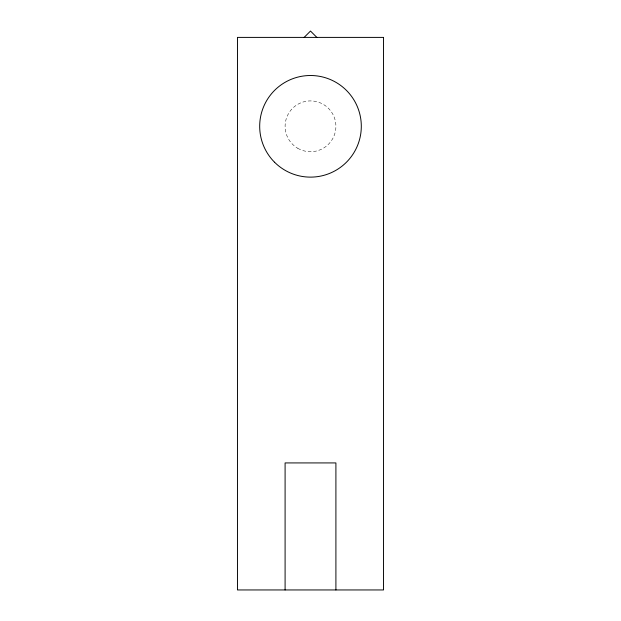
<?xml version="1.0" encoding="UTF-8"?>
<svg xmlns="http://www.w3.org/2000/svg" width="621" height="621" viewBox="0 0 621 621"><rect width="100%" height="100%" fill="white"/><g stroke="black" fill="none" stroke-linecap="round" stroke-linejoin="round"><path stroke-width="0.47" stroke-dasharray="3.1 2.33" d="M297.801 148.318A25.407 25.407 0 0 0 335.907 126.319A25.407 25.407 0 0 0 297.801 104.312A25.407 25.407 0 0 0 297.801 148.318"/><path stroke-width="0.93" d="M304.15 37.4L310.5 31.05L316.85 37.4M335.907 589.95L335.907 462.924L285.093 462.924L285.093 589.95M383.537 37.4L237.463 37.4L237.463 589.95L383.537 589.95L383.537 37.4M274.575 162.244A50.806 50.806 0 0 0 359.575 139.469A50.806 50.806 0 0 0 297.35 77.237A50.806 50.806 0 0 0 274.575 162.244"/></g></svg>
